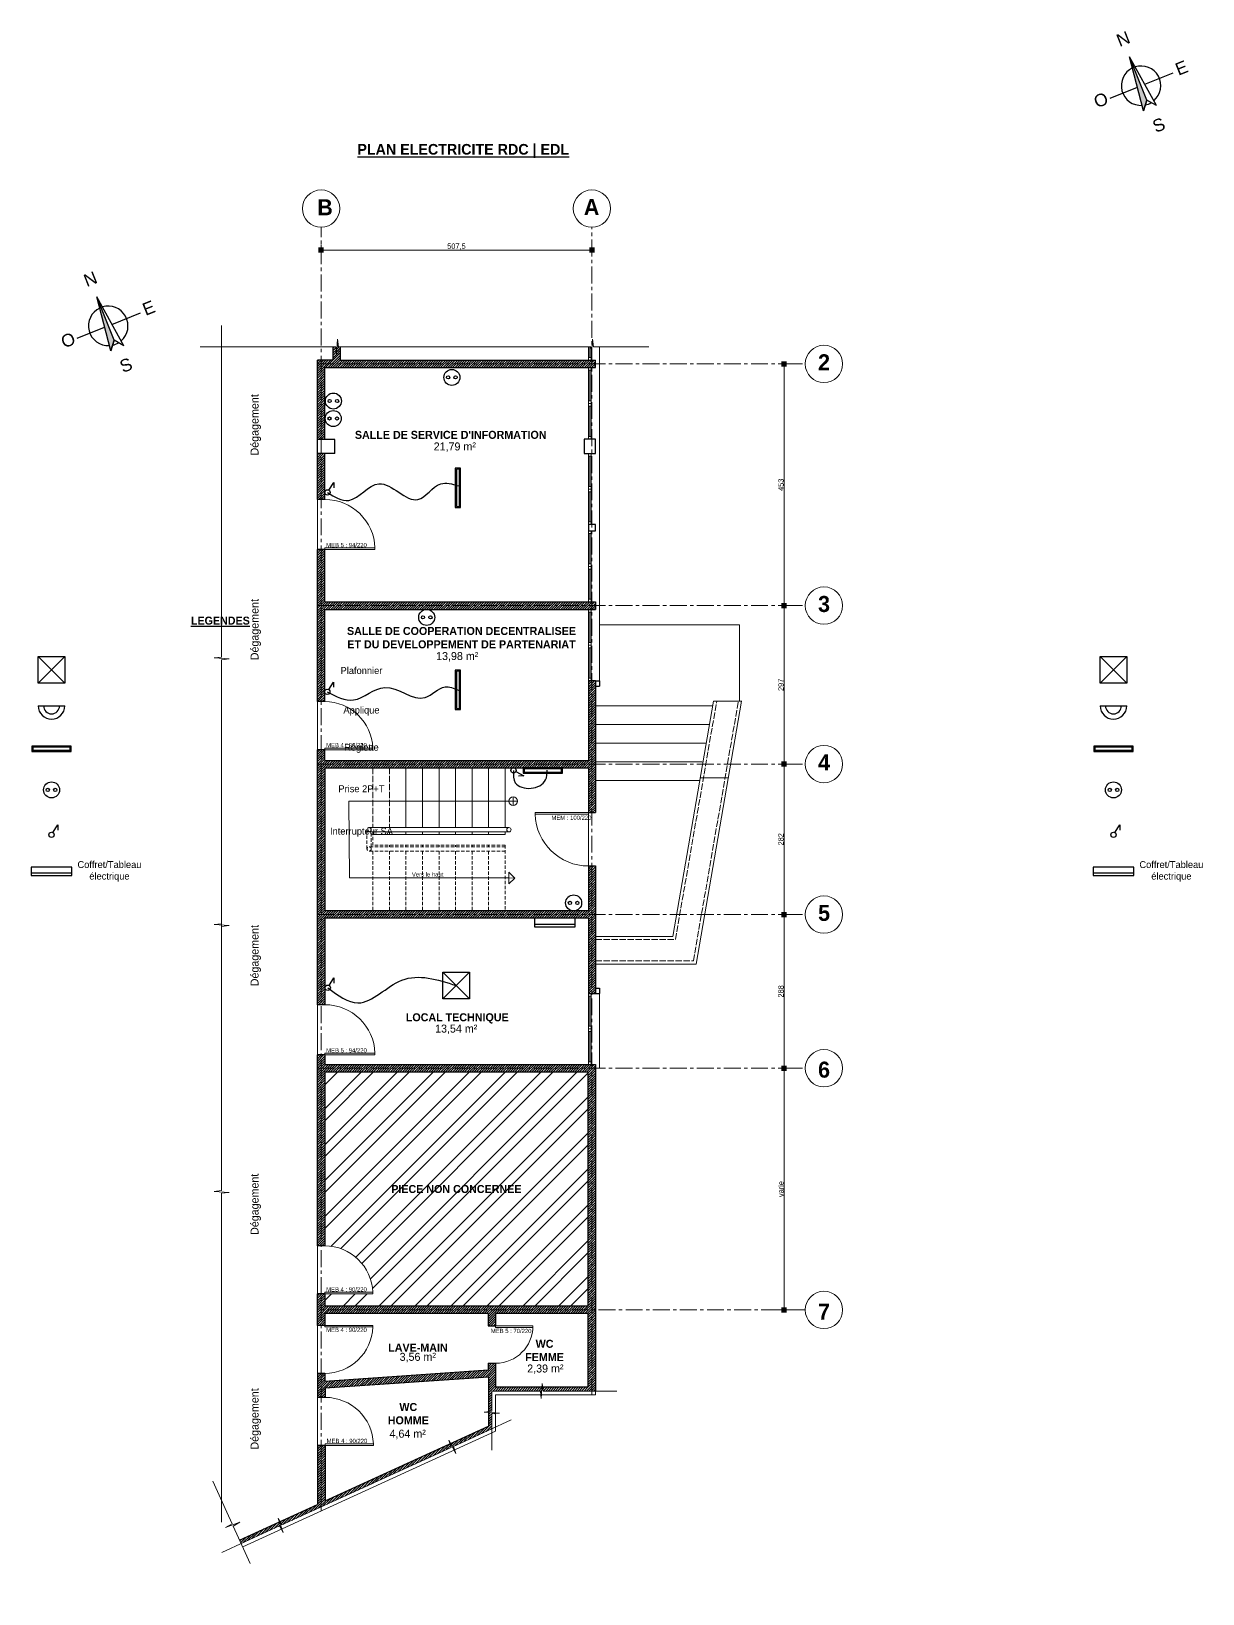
# Model space of a CAD drawing. Header units: centimetres. Extents: x -15293 to 11572, y -4790 to 2619.
# Drawn here: x -6464 to -4268, y -1667 to 1261 of the extents above; entities that cross this region are included whole.
import ezdxf

# ---------------------------------------------------------------- set-up
doc = ezdxf.new("R2010")
doc.units = ezdxf.units.CM
for name, pattern in [('ACAD_ISO02W100', [15, 12, -3]), ('Axe', [1093.611073, 529.166651, -211.666656, 141.111112, -211.666656]), ('CENTER', [50.8, 31.75, -6.35, 6.35, -6.35]), ('DASHED2', [9.525, 6.35, -3.175])]:
    doc.linetypes.add(name, pattern=pattern)
doc.layers.get('0').update_dxf_attribs({"lineweight": 0})
for name, color, linetype in [('Garde corps métallique', 20, 'Continuous'), ('Hachure mur', 7, 'Continuous'), ('Ligne de foulée', 7, 'Continuous'), ('Orientation', 7, 'Continuous'), ('TSJ_LEGENDE', 6, 'Continuous'), ('TSJ_TEXTE', 6, 'Continuous')]:
    doc.layers.add(name, color=color, linetype=linetype)
for name, color, linetype, lineweight in [('Partie coupée', 7, 'Continuous', 30), ('Poteaux', 7, 'Continuous', 30), ('Symbole de rupture', 6, 'Continuous', 0), ('TSJ_ELECTRICITE', 17, 'Continuous', 30), ('TSJ_MENUISERIE', 150, 'Continuous', 15), ('TSJ_MUR', 1, 'Continuous', 30), ('TSJ_VUE', 5, 'Continuous', 13)]:
    doc.layers.add(name, color=color, linetype=linetype, lineweight=lineweight)
for name, color, linetype, lineweight, true_color in [('Partie Non étudiée', 7, 'Continuous', 0, 0xa8a8a8), ('TSJ_AXE', 7, 'CENTER', 0, 0xb80000), ('TSJ_HACHURE', 7, 'Axe', 0, 0x969696)]:
    doc.layers.add(name, color=color, linetype=linetype, lineweight=lineweight, true_color=true_color)
doc.styles.add('Arial', font='arial.ttf')
doc.styles.get("Standard").update_dxf_attribs({"font": 'GOTHIC.TTF'})
doc.dimstyles.new('Axe cotation', dxfattribs={"dimtxt": 10, "dimasz": 10, "dimexe": 10.625, "dimexo": 5, "dimtad": 1, "dimtxsty": 'Standard', "dimblk": 'BOXFILLED', "dimcen": 8, "dimadec": 0, "dimazin": 0, "dimtfac": 1, "dimtmove": 0, "dimatfit": 3, "dimldrblk": 'BOXFILLED', "dimfxl": 1, "dimlwd": 9, "dimlwe": 9, "dimarcsym": 0})

# ---------------------------------------------------------------- blocks, each defined once
blk = doc.blocks.new('Marque de rupture')
at = {"layer": 'Symbole de rupture', "lineweight": 20}
for p, q in [((0, -3.6), (0, 20.4)), ((0, -3.6), (-14.1, -5.1)), ((14.1, -7.1), (-14.1, -5.1)), ((0, -8.6), (14.1, -7.1)), ((0, -8.6), (0, -32.6))]:
    blk.add_line(p, q, dxfattribs=at)
blk = doc.blocks.new('_BoxFilled')
at = {"color": 0, "linetype": 'ByBlock', "lineweight": -2}
blk.add_line((-0.5, 0), (-1, 0), dxfattribs=at)
at = {"color": 0, "linetype": 'ByBlock'}
blk.add_solid([(-0.5, 0.5), (0.5, 0.5), (-0.5, -0.5), (0.5, -0.5)], dxfattribs=at)
blk = doc.blocks.new('*D409')
at = {"layer": 'Defpoints', "color": 0, "linetype": 'ByBlock', "transparency": 16777216}
for p in [(-5920.3, 851.4), (-5412.8, 851.4), (-5412.8, 851.4)]:
    blk.add_point(p, dxfattribs=at)
at = {"layer": 'TSJ_AXE', "color": 0, "linetype": 'ByBlock', "lineweight": 9, "transparency": 16777216}
for p, q in [((-5920.3, 856.4), (-5920.3, 862)), ((-5910.3, 851.4), (-5422.8, 851.4)), ((-5412.8, 846.4), (-5412.8, 840.8))]:
    blk.add_line(p, q, dxfattribs=at)
at = {"layer": 'TSJ_AXE', "color": 0, "linetype": 'ByBlock', "lineweight": 9, "transparency": 16777216, "xscale": 10, "yscale": 10, "zscale": 10, "rotation": 180}
blk.add_blockref('_BoxFilled', (-5920.3, 851.4), dxfattribs=at)
at = {"layer": 'TSJ_AXE', "color": 0, "linetype": 'ByBlock', "lineweight": 9, "transparency": 16777216, "xscale": 10, "yscale": 10, "zscale": 10}
blk.add_blockref('_BoxFilled', (-5412.8, 851.4), dxfattribs=at)
at = {"layer": 'TSJ_AXE', "color": 0, "linetype": 'ByBlock', "transparency": 16777216, "insert": (-5666.6, 857.8), "char_height": 10, "attachment_point": 5}
blk.add_mtext('507,5', dxfattribs=at)
blk = doc.blocks.new('*D410')
at = {"layer": 'Defpoints', "color": 0, "linetype": 'ByBlock', "transparency": 16777216}
for p in [(-5012.9, 638), (-5052.7, 185), (-5012.9, 185)]:
    blk.add_point(p, dxfattribs=at)
at = {"layer": 'TSJ_AXE', "color": 0, "linetype": 'ByBlock', "lineweight": 9, "transparency": 16777216}
for p, q in [((-5017.9, 638), (-5063.3, 638)), ((-5052.7, 628), (-5052.7, 195)), ((-5017.9, 185), (-5063.3, 185))]:
    blk.add_line(p, q, dxfattribs=at)
at = {"layer": 'TSJ_AXE', "color": 0, "linetype": 'ByBlock', "lineweight": 9, "transparency": 16777216, "xscale": 10, "yscale": 10, "zscale": 10}
for p, rotation in [((-5052.7, 638), 90), ((-5052.7, 185), 270)]:
    blk.add_blockref('_BoxFilled', p, dxfattribs=dict(at, rotation=rotation))
at = {"layer": 'TSJ_AXE', "color": 0, "linetype": 'ByBlock', "transparency": 16777216, "insert": (-5058.5, 411.5), "char_height": 10, "attachment_point": 5, "rotation": 90}
blk.add_mtext('453', dxfattribs=at)
blk = doc.blocks.new('*D411')
at = {"layer": 'Defpoints', "color": 0, "linetype": 'ByBlock', "transparency": 16777216}
for p in [(-5012.9, 185), (-5052.7, -112), (-5012.9, -112)]:
    blk.add_point(p, dxfattribs=at)
at = {"layer": 'TSJ_AXE', "color": 0, "linetype": 'ByBlock', "lineweight": 9, "transparency": 16777216}
for p, q in [((-5017.9, 185), (-5063.3, 185)), ((-5052.7, 175), (-5052.7, -102)), ((-5017.9, -112), (-5063.3, -112))]:
    blk.add_line(p, q, dxfattribs=at)
at = {"layer": 'TSJ_AXE', "color": 0, "linetype": 'ByBlock', "lineweight": 9, "transparency": 16777216, "xscale": 10, "yscale": 10, "zscale": 10}
for p, rotation in [((-5052.7, 185), 90), ((-5052.7, -112), 270)]:
    blk.add_blockref('_BoxFilled', p, dxfattribs=dict(at, rotation=rotation))
at = {"layer": 'TSJ_AXE', "color": 0, "linetype": 'ByBlock', "transparency": 16777216, "insert": (-5058.5, 36.5), "char_height": 10, "attachment_point": 5, "rotation": 90}
blk.add_mtext('297', dxfattribs=at)
blk = doc.blocks.new('*D412')
at = {"layer": 'Defpoints', "color": 0, "linetype": 'ByBlock', "transparency": 16777216}
for p in [(-5012.9, -112), (-5052.7, -394), (-5012.9, -394)]:
    blk.add_point(p, dxfattribs=at)
at = {"layer": 'TSJ_AXE', "color": 0, "linetype": 'ByBlock', "lineweight": 9, "transparency": 16777216}
for p, q in [((-5017.9, -112), (-5063.3, -112)), ((-5052.7, -122), (-5052.7, -384)), ((-5017.9, -394), (-5063.3, -394))]:
    blk.add_line(p, q, dxfattribs=at)
at = {"layer": 'TSJ_AXE', "color": 0, "linetype": 'ByBlock', "lineweight": 9, "transparency": 16777216, "xscale": 10, "yscale": 10, "zscale": 10}
for p, rotation in [((-5052.7, -112), 90), ((-5052.7, -394), 270)]:
    blk.add_blockref('_BoxFilled', p, dxfattribs=dict(at, rotation=rotation))
at = {"layer": 'TSJ_AXE', "color": 0, "linetype": 'ByBlock', "transparency": 16777216, "insert": (-5058.5, -253), "char_height": 10, "attachment_point": 5, "rotation": 90}
blk.add_mtext('282', dxfattribs=at)
blk = doc.blocks.new('*D419')
at = {"layer": 'Defpoints', "color": 0, "linetype": 'ByBlock', "transparency": 16777216}
for p in [(-5012.9, -394), (-5052.7, -682), (-5012.9, -682)]:
    blk.add_point(p, dxfattribs=at)
at = {"layer": 'TSJ_AXE', "color": 0, "linetype": 'ByBlock', "lineweight": 9, "transparency": 16777216}
for p, q in [((-5017.9, -394), (-5063.3, -394)), ((-5052.7, -404), (-5052.7, -672)), ((-5017.9, -682), (-5063.3, -682))]:
    blk.add_line(p, q, dxfattribs=at)
at = {"layer": 'TSJ_AXE', "color": 0, "linetype": 'ByBlock', "lineweight": 9, "transparency": 16777216, "xscale": 10, "yscale": 10, "zscale": 10}
for p, rotation in [((-5052.7, -394), 90), ((-5052.7, -682), 270)]:
    blk.add_blockref('_BoxFilled', p, dxfattribs=dict(at, rotation=rotation))
at = {"layer": 'TSJ_AXE', "color": 0, "linetype": 'ByBlock', "transparency": 16777216, "insert": (-5058.5, -538), "char_height": 10, "attachment_point": 5, "rotation": 90}
blk.add_mtext('288', dxfattribs=at)
blk = doc.blocks.new('*D420')
at = {"layer": 'Defpoints', "color": 0, "linetype": 'ByBlock', "transparency": 16777216}
for p in [(-5012.9, -682), (-5052.7, -1135), (-5012.9, -1135)]:
    blk.add_point(p, dxfattribs=at)
at = {"layer": 'TSJ_AXE', "color": 0, "linetype": 'ByBlock', "lineweight": 9, "transparency": 16777216}
for p, q in [((-5017.9, -682), (-5063.3, -682)), ((-5052.7, -692), (-5052.7, -1125)), ((-5017.9, -1135), (-5063.3, -1135))]:
    blk.add_line(p, q, dxfattribs=at)
at = {"layer": 'TSJ_AXE', "color": 0, "linetype": 'ByBlock', "lineweight": 9, "transparency": 16777216, "xscale": 10, "yscale": 10, "zscale": 10}
for p, rotation in [((-5052.7, -682), 90), ((-5052.7, -1135), 270)]:
    blk.add_blockref('_BoxFilled', p, dxfattribs=dict(at, rotation=rotation))
at = {"layer": 'TSJ_AXE', "color": 0, "linetype": 'ByBlock', "transparency": 16777216, "insert": (-5058.6, -908.5), "char_height": 10, "attachment_point": 5, "rotation": 90}
blk.add_mtext('varie', dxfattribs=at)

msp = doc.modelspace()

# ---------------------------------------------------------------- hatches: boundary and pattern name
at = {"true_color": 0xc7c8ca}
h = msp.add_hatch(color=9, dxfattribs=at)
h.dxf.hatch_style = 1
h.paths.add_polyline_path([(-4375.497, 1123.292, -0.04028833), (-4381.391, 1122.473), (-4378.775, 1112.388)])
h.paths.add_polyline_path([(-4372.722, 1132.521), (-4383.447, 1159.426), (-4390.27, 1156.706), (-4381.391, 1122.473, 0.04028833), (-4375.497, 1123.292)])
h.paths.add_polyline_path([(-4397.143, 1193.783, 0.01818794), (-4399.606, 1192.701), (-4390.27, 1156.706), (-4383.447, 1159.426)])
h.paths.add_polyline_path([(-4404.996, 1213.482), (-4399.606, 1192.701, -0.01818794), (-4397.143, 1193.783)])
h = msp.add_hatch(color=9, dxfattribs=at)
h.dxf.hatch_style = 1
h.paths.add_polyline_path([(-6311.211, 673.292, -0.04028833), (-6317.105, 672.473), (-6314.489, 662.388)])
h.paths.add_polyline_path([(-6308.436, 682.521), (-6319.161, 709.426), (-6325.984, 706.706), (-6317.105, 672.473, 0.04028833), (-6311.211, 673.292)])
h.paths.add_polyline_path([(-6332.857, 743.783, 0.01818794), (-6335.32, 742.701), (-6325.984, 706.706), (-6319.161, 709.426)])
h.paths.add_polyline_path([(-6340.71, 763.482), (-6335.32, 742.701, -0.01818794), (-6332.857, 743.783)])
at = {"layer": 'Hachure mur', "lineweight": 0, "true_color": 0xc7c8ca}
h = msp.add_hatch(dxfattribs=at)
h.set_pattern_fill('ANSI31', color=9)
h.set_pattern_definition([(45, (-4414.4635, 0), (-2.245064, 2.245064), [])])
h.paths.add_polyline_path([(-5927.301, 644.989), (-5927.301, 496.489), (-5913.301, 496.489), (-5913.301, 630.989), (-5406.301, 630.989), (-5406.301, 644.989), (-5884.301, 644.989), (-5884.301, 669.989), (-5887.869, 669.989), (-5889.369, 684.131), (-5891.369, 655.847), (-5892.869, 669.989), (-5898.301, 669.989), (-5898.301, 644.989)])
h.paths.add_polyline_path([(-5927.301, 469.989), (-5927.301, 383.989), (-5913.301, 383.989), (-5913.301, 469.989)])
h.paths.add_polyline_path([(-5913.301, 289.989), (-5927.301, 289.989), (-5927.301, 4.989), (-5913.301, 4.989), (-5913.301, 177.989), (-5406.301, 177.989), (-5406.301, 191.989), (-5913.301, 191.989)])
h.paths.add_polyline_path([(-5419.301, 43.989), (-5419.301, -105.011), (-5913.301, -105.011), (-5913.301, -85.011), (-5927.301, -85.011), (-5927.301, -563.011), (-5913.301, -563.011), (-5913.301, -401.011), (-5419.301, -401.011), (-5419.301, -542.011), (-5406.301, -542.011), (-5406.301, -303.011), (-5419.301, -303.011), (-5419.301, -387.011), (-5913.301, -387.011), (-5913.301, -119.011), (-5419.301, -119.011), (-5419.301, -203.011), (-5406.301, -203.011), (-5406.301, 43.989)])
h.paths.add_polyline_path([(-5993.607, -1545.525), (-5998.531, -1532.382), (-6073.091, -1566.495), (-6070.177, -1572.859), (-5998.342, -1539.994), (-5994.755, -1546.05)])
h.paths.add_polyline_path([(-5676.726, -1392.849), (-5678.964, -1386.175), (-5912.411, -1492.981), (-5912.411, -1389.011), (-5927.301, -1389.011), (-5927.301, -1499.793), (-5997.383, -1531.857), (-5993.796, -1537.913)])
h.paths.add_polyline_path([(-5593.301, -1328.007), (-5606.411, -1327.08), (-5606.411, -1352.981), (-5677.816, -1385.65), (-5671.091, -1397.969), (-5669.943, -1397.443), (-5672.18, -1390.769), (-5600.341, -1357.902), (-5600.341, -1330.008), (-5593.301, -1329.262)])
h.paths.add_polyline_path([(-5507.296, -1294.011), (-5506.306, -1280.011), (-5593.301, -1280.011), (-5593.301, -1235.011), (-5607.301, -1235.011), (-5607.301, -1248.011), (-5913.301, -1269.011), (-5913.301, -1254.011), (-5927.301, -1254.011), (-5927.301, -1299.011), (-5912.411, -1299.011), (-5912.411, -1281.981), (-5606.411, -1260.981), (-5606.411, -1325.652), (-5600.345, -1325.009), (-5600.301, -1287.011), (-5509.301, -1287.011), (-5508.558, -1294.011)])
h.paths.add_polyline_path([(-5505.043, -1280.011), (-5504.301, -1287.011), (-5406.301, -1287.011), (-5406.301, -675.011), (-5913.301, -675.011), (-5913.301, -657.011), (-5927.301, -657.011), (-5927.301, -1015.011), (-5913.301, -1015.011), (-5913.301, -689.011), (-5420.301, -689.011), (-5420.301, -1128.011), (-5913.301, -1128.011), (-5913.301, -1105.011), (-5927.301, -1105.011), (-5927.301, -1164.011), (-5913.301, -1164.011), (-5913.301, -1142.011), (-5607.301, -1142.011), (-5607.301, -1165.011), (-5593.301, -1165.011), (-5593.301, -1142.011), (-5420.301, -1142.011), (-5420.301, -1280.011)])
at = {"layer": 'TSJ_HACHURE', "true_color": 0xc7c8ca}
h = msp.add_hatch(dxfattribs=at)
h.set_pattern_fill('ANSI32', color=9, scale=5)
h.set_pattern_definition([(45, (-4414.464, 0), (-33.67596, 33.67596), []), (45, (-4392.013, 0), (-33.67596, 33.67596), [])])
h.paths.add_polyline_path([(-5518.904, -1128.011), (-5420.301, -1128.011), (-5420.301, -689.011), (-5518.904, -689.011)])
h.paths.add_polyline_path([(-5518.904, -689.011), (-5913.301, -689.011), (-5913.301, -1015.011, -0.40407836), (-5823.301, -1102.011), (-5823.301, -1105.011), (-5913.301, -1105.011), (-5913.301, -1128.011), (-5518.904, -1128.011)])
h.paths.add_polyline_path([(-5791.611, -4103.571), (-5542.745, -4103.571), (-5542.745, -4070.751), (-5791.611, -4070.751)], flags=24)
h.paths.add_polyline_path([(-5791.611, -924.36), (-5542.745, -924.36), (-5542.745, -891.541), (-5791.611, -891.541)], flags=24)

# ---------------------------------------------------------------- linework, layer by layer
at = {"layer": 'Garde corps métallique', "lineweight": 9}
for p, q in [((-5568.301, -231.011), (-5830.301, -231.011)), ((-5568.301, -239.011), (-5826.301, -239.011))]:
    msp.add_line(p, q, dxfattribs=at)
at = {"layer": 'Garde corps métallique', "linetype": 'DASHED2', "lineweight": 9}
for p, q in [((-5834.301, -271.011), (-5834.301, -235.011)), ((-5826.301, -267.011), (-5826.301, -239.011)), ((-5575.301, -275.011), (-5830.301, -275.011)), ((-5575.301, -267.011), (-5826.301, -267.011))]:
    msp.add_line(p, q, dxfattribs=at)
at = {"layer": 'Garde corps métallique', "linetype": 'ACAD_ISO02W100', "lineweight": 20}
msp.add_circle((-5830.301, -235.011), 4, dxfattribs=at)
at = {"layer": 'Garde corps métallique', "lineweight": 20}
msp.add_circle((-5568.301, -235.011), 4, dxfattribs=at)
at = {"layer": 'Garde corps métallique', "linetype": 'DASHED2', "lineweight": 20}
msp.add_circle((-5830.301, -271.011), 4, dxfattribs=at)
at = {"layer": 'Ligne de foulée', "lineweight": 20}
for p, q in [((-5560.301, -189.511), (-5560.301, -173.511)), ((-5568.301, -181.511), (-5552.301, -181.511)), ((-5557.417, -325.566), (-5568.301, -325.486))]:
    msp.add_line(p, q, dxfattribs=at)
at = {"layer": 'Ligne de foulée', "lineweight": 0}
for p, q in [((-5568.301, -181.511), (-5868.301, -181.721)), ((-5868.301, -181.721), (-5867.176, -325.511)), ((-5867.176, -325.511), (-5568.301, -325.511))]:
    msp.add_line(p, q, dxfattribs=at)
at = {"layer": 'Ligne de foulée', "lineweight": 20}
msp.add_lwpolyline([(-5568.301, -336.289), (-5568.301, -314.683), (-5557.417, -325.566)], close=True, dxfattribs=at)
msp.add_circle((-5560.301, -181.511), 8, dxfattribs=at)
at = {"layer": 'Orientation', "transparency": 33554687}
for p, q in [((-4378.775, 1112.388), (-4404.996, 1213.482)), ((-4372.722, 1132.521), (-4378.775, 1112.388)), ((-6314.489, 662.388), (-6340.71, 763.482)), ((-6308.436, 682.521), (-6314.489, 662.388))]:
    msp.add_line(p, q, dxfattribs=at)
for points in [[(-4378.775, 1112.388), (-4404.996, 1213.482)], [(-4354.478, 1122.073), (-4404.996, 1213.482)], [(-4372.722, 1132.521), (-4404.996, 1213.482)], [(-4376.625, 1162.146), (-4323.186, 1183.449)], [(-4441.676, 1136.214), (-4390.27, 1156.706)], [(-4378.775, 1112.388), (-4372.722, 1132.521)], [(-4354.478, 1122.073), (-4372.722, 1132.521)], [(-6314.489, 662.388), (-6340.71, 763.482)], [(-6290.192, 672.073), (-6340.71, 763.482)], [(-6308.436, 682.521), (-6340.71, 763.482)], [(-6312.339, 712.146), (-6258.899, 733.449)], [(-6377.39, 686.214), (-6325.984, 706.706)], [(-6314.489, 662.388), (-6308.436, 682.521)], [(-6290.192, 672.073), (-6308.436, 682.521)]]:
    msp.add_lwpolyline(points, dxfattribs=at)
for centre, start, end in [((-4383.519, 1159.398), 115.782861, 273.298388), ((-4383.519, 1159.398), 310.411084, 107.444192), ((-4383.519, 1159.398), 282.526802, 301.155157), ((-6319.233, 709.398), 115.782861, 273.298388), ((-6319.233, 709.398), 310.411084, 107.444192), ((-6319.233, 709.398), 282.526802, 301.155157)]:
    msp.add_arc(centre, 36.986, start, end, dxfattribs=at)
at = {"layer": 'Partie coupée'}
for p, q in [((-5406.301, 43.989), (-5398.301, 43.989)), ((-5406.301, 33.989), (-5398.301, 33.989)), ((-5398.301, 43.989), (-5398.301, 33.989)), ((-5406.301, -532.011), (-5398.301, -532.011)), ((-5406.301, -542.011), (-5398.301, -542.011)), ((-5398.301, -532.011), (-5398.301, -542.011))]:
    msp.add_line(p, q, dxfattribs=at)
at = {"layer": 'Partie Non étudiée'}
for p, q in [((-5406.301, -1287.011), (-5406.301, -1294.011)), ((-5406.301, -1294.011), (-5593.301, -1294.011)), ((-5593.301, -1294.011), (-5593.301, -1362.378)), ((-6067.264, -1579.224), (-5593.301, -1362.378))]:
    msp.add_line(p, q, dxfattribs=at)
at = {"layer": 'Poteaux'}
for p, q in [((-5894.301, 496.489), (-5927.301, 496.489)), ((-5927.301, 469.989), (-5927.301, 496.489)), ((-5894.301, 469.989), (-5927.301, 469.989))]:
    msp.add_line(p, q, dxfattribs=at)
msp.add_lwpolyline([(-5894.301, 469.989), (-5894.301, 496.489)], dxfattribs=at)
for points in [[(-5406.301, 496.989), (-5427.301, 496.989), (-5427.301, 469.989), (-5406.301, 469.989)], [(-5406.301, 336.989), (-5419.301, 336.989), (-5419.301, 324.989), (-5406.301, 324.989)]]:
    msp.add_lwpolyline(points, close=True, dxfattribs=at)
at = {"layer": 'Symbole de rupture', "lineweight": 0}
for p, q in [((-6106.869, 709.989), (-6106.869, 112.692)), ((-5916.869, 669.989), (-6146.869, 669.989)), ((-5863.869, 669.989), (-5438.869, 669.989)), ((-5385.869, 669.989), (-5305.869, 669.989)), ((-6106.869, 59.692), (-6106.869, -387.308)), ((-6106.869, -411.308), (-6106.869, -416.308)), ((-6106.869, -887.308), (-6106.869, -440.308)), ((-6106.869, -940.308), (-6106.869, -1532.605)), ((-5600.345, -1301.009), (-5600.345, -1287.011)), ((-5533.301, -1287.011), (-5600.301, -1287.011)), ((-5366.301, -1287.011), (-5480.301, -1287.011)), ((-5650.355, -1380.784), (-5563.927, -1341.241)), ((-5600.345, -1354.009), (-5600.301, -1397.883)), ((-5971.971, -1527.928), (-5698.551, -1402.834)), ((-6097.175, -1513.811), (-6123.499, -1456.226)), ((-6020.167, -1549.979), (-6106.539, -1589.495)), ((-6075.14, -1562.013), (-6052.957, -1610.538))]:
    msp.add_line(p, q, dxfattribs=at)
at = {"layer": 'TSJ_AXE'}
for p, q in [((-5920.301, -1511.986), (-5920.301, 894.208)), ((-5412.801, -1294.011), (-5412.801, 894.208)), ((-5927.301, 637.989), (-5012.907, 637.989)), ((-5927.301, 184.989), (-5012.907, 184.989)), ((-5927.301, -112.011), (-5012.907, -112.011)), ((-5927.301, -394.011), (-5012.907, -394.011)), ((-5927.301, -682.011), (-5012.907, -682.011)), ((-5012.907, -1135.011), (-5927.301, -1135.011))]:
    msp.add_line(p, q, dxfattribs=at)
at = {"layer": 'TSJ_AXE', "linetype": 'ByBlock'}
for centre in [(-5920.301, 929.208), (-5412.801, 929.208), (-4977.907, 637.989), (-4977.907, 184.989), (-4977.907, -112.011), (-4977.907, -394.011), (-4977.907, -682.011), (-4977.907, -1135.011)]:
    msp.add_circle(centre, 35, dxfattribs=at)
at = {"layer": 'TSJ_ELECTRICITE'}
for p, q in [((-5658.847, 442.668), (-5668.847, 442.668)), ((-5668.847, 442.668), (-5668.847, 368.668)), ((-5660.847, 440.668), (-5666.847, 440.668)), ((-5666.847, 440.668), (-5666.847, 370.668)), ((-5660.847, 370.668), (-5660.847, 440.668)), ((-5658.847, 368.668), (-5658.847, 442.668)), ((-5905.671, 401.311), (-5896.727, 415.456)), ((-5896.727, 415.456), (-5896.727, 405.871)), ((-5668.847, 368.668), (-5658.847, 368.668)), ((-5666.847, 370.668), (-5660.847, 370.668)), ((-6450.552, 39.556), (-6450.552, 89.556)), ((-6450.552, 89.556), (-6400.552, 89.556)), ((-6450.552, 39.556), (-6400.552, 89.556)), ((-6450.552, 89.556), (-6400.552, 39.556)), ((-6400.552, 89.556), (-6400.552, 39.556)), ((-4460.25, 39.556), (-4460.25, 89.556)), ((-4460.25, 89.556), (-4410.25, 89.556)), ((-4460.25, 39.556), (-4410.25, 89.556)), ((-4460.25, 89.556), (-4410.25, 39.556)), ((-4410.25, 89.556), (-4410.25, 39.556)), ((-5658.847, 64.081), (-5668.847, 64.081)), ((-5668.847, 64.081), (-5668.847, -9.919)), ((-5660.847, 62.081), (-5666.847, 62.081)), ((-5666.847, 62.081), (-5666.847, -7.919)), ((-5660.847, -7.919), (-5660.847, 62.081)), ((-5658.847, -9.919), (-5658.847, 64.081)), ((-6400.552, 39.556), (-6450.552, 39.556)), ((-5906.028, 27.565), (-5897.084, 41.711)), ((-5897.084, 41.711), (-5897.084, 32.126)), ((-4410.25, 39.556), (-4460.25, 39.556)), ((-6450.552, -2.876), (-6400.552, -2.876)), ((-5668.847, -9.919), (-5658.847, -9.919)), ((-5666.847, -7.919), (-5660.847, -7.919)), ((-4460.25, -2.876), (-4410.25, -2.876)), ((-6462.552, -78.223), (-6462.552, -88.223)), ((-6388.552, -78.223), (-6462.552, -78.223)), ((-6460.552, -80.223), (-6460.552, -86.223)), ((-6390.552, -80.223), (-6460.552, -80.223)), ((-6460.552, -86.223), (-6390.552, -86.223)), ((-6390.552, -86.223), (-6390.552, -80.223)), ((-6388.552, -88.223), (-6388.552, -78.223)), ((-4398.25, -78.223), (-4472.25, -78.223)), ((-4472.25, -78.223), (-4472.25, -88.223)), ((-4470.25, -80.223), (-4470.25, -86.223)), ((-4400.25, -80.223), (-4470.25, -80.223)), ((-4470.25, -86.223), (-4400.25, -86.223)), ((-4400.25, -86.223), (-4400.25, -80.223)), ((-4398.25, -88.223), (-4398.25, -78.223)), ((-6462.552, -88.223), (-6388.552, -88.223)), ((-4472.25, -88.223), (-4398.25, -88.223)), ((-5555.374, -126.177), (-5540.631, -134.098)), ((-5540.631, -134.098), (-5550.192, -134.776)), ((-5541.636, -119.011), (-5541.636, -129.011)), ((-5467.636, -119.011), (-5541.636, -119.011)), ((-5541.636, -129.011), (-5467.636, -129.011)), ((-5539.636, -121.011), (-5539.636, -127.011)), ((-5469.636, -121.011), (-5539.636, -121.011)), ((-5539.636, -127.011), (-5469.636, -127.011)), ((-5469.636, -127.011), (-5469.636, -121.011)), ((-5467.636, -129.011), (-5467.636, -119.011)), ((-6422.88, -240.311), (-6413.936, -226.166)), ((-6413.936, -226.166), (-6413.936, -235.751)), ((-4432.578, -240.311), (-4423.634, -226.166)), ((-4423.634, -226.166), (-4423.634, -235.751)), ((-6463.552, -304.903), (-6463.552, -320.903)), ((-6387.552, -304.903), (-6463.552, -304.903)), ((-6463.552, -315.903), (-6387.552, -315.903)), ((-6463.552, -320.903), (-6387.552, -320.903)), ((-6387.552, -320.903), (-6387.552, -304.903)), ((-4473.25, -304.903), (-4473.25, -320.903)), ((-4397.25, -304.903), (-4473.25, -304.903)), ((-4473.25, -315.903), (-4397.25, -315.903)), ((-4473.25, -320.903), (-4397.25, -320.903)), ((-4397.25, -320.903), (-4397.25, -304.903)), ((-5520.455, -401.011), (-5520.455, -417.011)), ((-5444.455, -401.011), (-5520.455, -401.011)), ((-5444.455, -417.011), (-5444.455, -401.011)), ((-5520.455, -412.011), (-5444.455, -412.011)), ((-5520.455, -417.011), (-5444.455, -417.011)), ((-5905.232, -527.043), (-5896.288, -512.898)), ((-5896.288, -512.898), (-5896.288, -522.483)), ((-5692.332, -552.12), (-5692.332, -502.12)), ((-5692.332, -502.12), (-5642.332, -502.12)), ((-5692.332, -552.12), (-5642.332, -502.12)), ((-5692.332, -502.12), (-5642.332, -552.12)), ((-5642.332, -502.12), (-5642.332, -552.12)), ((-5642.332, -552.12), (-5692.332, -552.12))]:
    msp.add_line(p, q, dxfattribs=at)
for centre, radius in [((-5675.25, 612.771), 15), ((-5682.25, 612.771), 3), ((-5668.25, 612.771), 3), ((-5897.349, 568.485), 15), ((-5904.349, 568.485), 3), ((-5890.349, 568.485), 3), ((-5897.553, 535.648), 15), ((-5904.553, 535.648), 3), ((-5890.553, 535.648), 3), ((-5908.343, 397.085), 5), ((-5722.449, 162.974), 15), ((-5729.449, 162.974), 3), ((-5715.449, 162.974), 3), ((-5908.7, 23.339), 5), ((-6425.552, -160.415), 15), ((-5559.778, -123.811), 5), ((-4435.25, -160.415), 15), ((-6432.552, -160.415), 3), ((-6418.552, -160.415), 3), ((-4442.25, -160.415), 3), ((-4428.25, -160.415), 3), ((-6425.552, -244.537), 5), ((-4435.25, -244.537), 5), ((-5447.003, -372.185), 15), ((-5454.003, -372.185), 3), ((-5440.003, -372.185), 3), ((-5907.904, -531.27), 5)]:
    msp.add_circle(centre, radius, dxfattribs=at)
for centre, radius in [((-6425.552, -2.876), 25), ((-6425.552, -2.876), 15), ((-4435.25, -2.876), 25), ((-4435.25, -2.876), 15)]:
    msp.add_arc(centre, radius, 180, 0, dxfattribs=at)
for points in [[(-5908.343, 397.085), (-5868.427, 382.161), (-5811.849, 413.556), (-5738.927, 383.73), (-5696.179, 413.242), (-5663.526, 409.467)], [(-5908.7, 23.339), (-5859.523, 8.121), (-5801.024, 31.667), (-5725.499, 12.917), (-5687.955, 32.54), (-5663.019, 26.62)], [(-5559.778, -123.811), (-5556.348, -146.9), (-5526.843, -157.301), (-5499.594, -141.699), (-5496.643, -123.323)], [(-5907.904, -531.27), (-5851.222, -559.603), (-5769.033, -517.08), (-5667.332, -527.12)]]:
    msp.add_spline(points, degree=3, dxfattribs=at)
at = {"layer": 'TSJ_MENUISERIE', "lineweight": 20}
for p, q in [((-5419.301, 669.989), (-5419.301, 644.989)), ((-5416.801, 649.989), (-5416.801, 669.989)), ((-5414.301, 664.634), (-5414.301, 649.989)), ((-5419.301, 630.989), (-5419.301, 496.989)), ((-5416.801, 625.989), (-5416.801, 568.989)), ((-5414.301, 568.989), (-5414.301, 625.989)), ((-5416.801, 501.989), (-5416.801, 558.989)), ((-5414.301, 558.989), (-5414.301, 501.989)), ((-5419.301, 469.989), (-5419.301, 336.989)), ((-5416.801, 464.989), (-5416.801, 408.489)), ((-5414.301, 408.489), (-5414.301, 464.989)), ((-5416.801, 341.989), (-5416.801, 398.489)), ((-5414.301, 398.489), (-5414.301, 341.989)), ((-5419.301, 324.989), (-5419.301, 191.989)), ((-5416.801, 319.989), (-5416.801, 263.489)), ((-5414.301, 263.489), (-5414.301, 319.989)), ((-5416.801, 196.989), (-5416.801, 253.489)), ((-5414.301, 253.489), (-5414.301, 196.989)), ((-5419.301, 177.989), (-5419.301, 43.989)), ((-5416.801, 172.989), (-5416.801, 115.989)), ((-5414.301, 115.989), (-5414.301, 172.989)), ((-5416.801, 48.989), (-5416.801, 105.989)), ((-5414.301, 105.989), (-5414.301, 48.989)), ((-5419.301, -542.011), (-5419.301, -670.011)), ((-5416.801, -547.011), (-5416.801, -603.011)), ((-5414.301, -603.011), (-5414.301, -547.011)), ((-5416.801, -670.011), (-5416.801, -613.011)), ((-5414.301, -613.011), (-5414.301, -670.011))]:
    msp.add_line(p, q, dxfattribs=at)
for points in [[(-5414.301, 644.989), (-5414.301, 649.989), (-5419.301, 649.989), (-5419.301, 644.989)], [(-5419.301, 630.989), (-5419.301, 625.989), (-5414.301, 625.989), (-5414.301, 630.989)], [(-5414.301, 496.989), (-5414.301, 501.989), (-5419.301, 501.989), (-5419.301, 496.989)], [(-5419.301, 469.989), (-5419.301, 469.989), (-5419.301, 464.989), (-5414.301, 464.989), (-5414.301, 469.989)], [(-5414.301, 336.989), (-5414.301, 341.989), (-5419.301, 341.989), (-5419.301, 336.989)], [(-5419.301, 324.989), (-5419.301, 324.989), (-5419.301, 319.989), (-5414.301, 319.989), (-5414.301, 324.989)], [(-5414.301, 191.989), (-5414.301, 196.989), (-5419.301, 196.989), (-5419.301, 191.989)], [(-5419.301, 177.989), (-5419.301, 172.989), (-5414.301, 172.989), (-5414.301, 177.989)], [(-5419.301, -542.011), (-5419.301, -547.011), (-5414.301, -547.011), (-5414.301, -542.011)], [(-5414.301, -675.011), (-5414.301, -670.011), (-5419.301, -670.011), (-5419.301, -675.011)]]:
    msp.add_lwpolyline(points, dxfattribs=at)
for points in [[(-5419.301, 563.989), (-5414.301, 563.989), (-5414.301, 568.989), (-5419.301, 568.989)], [(-5419.301, 563.989), (-5414.301, 563.989), (-5414.301, 558.989), (-5419.301, 558.989)], [(-5419.301, 403.489), (-5414.301, 403.489), (-5414.301, 408.489), (-5419.301, 408.489)], [(-5419.301, 403.489), (-5414.301, 403.489), (-5414.301, 398.489), (-5419.301, 398.489)], [(-5913.301, 289.989), (-5819.301, 289.989), (-5819.301, 292.989), (-5913.301, 292.989)], [(-5419.301, 258.489), (-5414.301, 258.489), (-5414.301, 263.489), (-5419.301, 263.489)], [(-5419.301, 258.489), (-5414.301, 258.489), (-5414.301, 253.489), (-5419.301, 253.489)], [(-5419.301, 115.989), (-5414.301, 115.989), (-5414.301, 110.989), (-5419.301, 110.989)], [(-5419.301, 110.989), (-5414.301, 110.989), (-5414.301, 105.989), (-5419.301, 105.989)], [(-5419.301, 43.989), (-5414.301, 43.989), (-5414.301, 48.989), (-5419.301, 48.989)], [(-5913.301, -85.011), (-5823.301, -85.011), (-5823.301, -82.011), (-5913.301, -82.011)], [(-5419.301, -203.011), (-5519.301, -203.011), (-5519.301, -206.011), (-5419.301, -206.011)], [(-5419.301, -608.011), (-5414.301, -608.011), (-5414.301, -603.011), (-5419.301, -603.011)], [(-5419.301, -608.011), (-5414.301, -608.011), (-5414.301, -613.011), (-5419.301, -613.011)], [(-5913.301, -657.011), (-5819.301, -657.011), (-5819.301, -654.011), (-5913.301, -654.011)], [(-5913.301, -1105.011), (-5823.301, -1105.011), (-5823.301, -1102.011), (-5913.301, -1102.011)], [(-5913.301, -1164.011), (-5823.301, -1164.011), (-5823.301, -1167.011), (-5913.301, -1167.011)], [(-5912.411, -1389.011), (-5822.411, -1389.011), (-5822.411, -1386.011), (-5912.411, -1386.011)]]:
    msp.add_lwpolyline(points, close=True, dxfattribs=at)
at = {"layer": 'TSJ_MENUISERIE'}
msp.add_lwpolyline([(-5593.301, -1165.011), (-5523.301, -1165.011), (-5523.301, -1168.011), (-5593.301, -1168.011)], close=True, dxfattribs=at)
at = {"layer": 'TSJ_MENUISERIE', "lineweight": 5}
for centre, radius, start, end in [((-5913.337, 289.902), 94.086, 1.879881, 89.978198), ((-5913.338, -85.102), 90.091, 1.965886, 89.976158), ((-5419.267, -202.93), 100.081, 181.764114, 269.9808), ((-5913.337, -657.098), 94.086, 1.879881, 89.978198), ((-5913.338, -1105.102), 90.091, 1.965886, 89.976158), ((-5913.338, -1163.921), 90.091, 270.023842, 358.034114), ((-5912.448, -1389.102), 90.091, 1.965886, 89.976158)]:
    msp.add_arc(centre, radius, start, end, dxfattribs=at)
at = {"layer": 'TSJ_MENUISERIE'}
msp.add_arc((-5593.301, -1165.011), 70, 270, 0, dxfattribs=at)
at = {"layer": 'TSJ_MUR'}
for p, q in [((-5898.301, 644.989), (-5927.301, 644.989)), ((-5913.301, 383.989), (-5927.301, 383.989)), ((-5913.301, 289.989), (-5927.301, 289.989)), ((-5913.301, 191.989), (-5406.301, 191.989)), ((-5913.301, 177.989), (-5406.301, 177.989)), ((-5406.301, 191.989), (-5406.301, 177.989)), ((-5406.301, 43.989), (-5419.301, 43.989)), ((-5419.301, 43.989), (-5419.301, -105.011)), ((-5406.301, 43.989), (-5406.301, -203.011)), ((-5913.301, 4.989), (-5927.301, 4.989)), ((-5913.301, -85.011), (-5927.301, -85.011)), ((-5913.301, -105.011), (-5419.301, -105.011)), ((-5913.301, -119.011), (-5419.301, -119.011)), ((-5913.301, -119.011), (-5913.301, -387.011)), ((-5419.301, -119.011), (-5419.301, -203.011)), ((-5419.301, -203.011), (-5406.301, -203.011)), ((-5419.301, -303.011), (-5419.301, -387.011)), ((-5419.301, -303.011), (-5406.301, -303.011)), ((-5406.301, -303.011), (-5406.301, -542.011)), ((-5419.301, -387.011), (-5913.301, -387.011)), ((-5419.301, -401.011), (-5913.301, -401.011)), ((-5913.301, -401.011), (-5913.301, -563.011)), ((-5419.301, -401.011), (-5419.301, -542.011)), ((-5419.301, -542.011), (-5406.301, -542.011)), ((-5913.301, -563.011), (-5927.301, -563.011)), ((-5913.301, -657.011), (-5927.301, -657.011)), ((-5913.301, -657.011), (-5913.301, -675.011)), ((-5913.301, -675.011), (-5406.301, -675.011)), ((-5913.301, -689.011), (-5420.301, -689.011)), ((-5913.301, -689.011), (-5913.301, -1015.011)), ((-5420.301, -689.011), (-5420.301, -1128.011)), ((-5406.301, -675.011), (-5406.301, -1287.011)), ((-5913.301, -1015.011), (-5927.301, -1015.011)), ((-5913.301, -1105.011), (-5927.301, -1105.011)), ((-5913.301, -1105.011), (-5913.301, -1128.011)), ((-5420.301, -1128.011), (-5913.301, -1128.011)), ((-5607.301, -1142.011), (-5913.301, -1142.011)), ((-5913.301, -1142.011), (-5913.301, -1164.011)), ((-5607.301, -1142.011), (-5607.301, -1165.011)), ((-5593.301, -1142.011), (-5593.301, -1165.011)), ((-5420.301, -1142.011), (-5593.301, -1142.011)), ((-5420.301, -1142.011), (-5420.301, -1280.011)), ((-5913.301, -1164.011), (-5927.301, -1164.011)), ((-5607.301, -1165.011), (-5593.301, -1165.011)), ((-5913.301, -1254.011), (-5927.301, -1254.011)), ((-5927.301, -1254.011), (-5927.301, -1299.011)), ((-5607.301, -1248.011), (-5913.301, -1269.011)), ((-5913.301, -1254.011), (-5913.301, -1269.011)), ((-5607.301, -1235.011), (-5607.301, -1248.011)), ((-5607.301, -1235.011), (-5593.301, -1235.011)), ((-5593.301, -1235.011), (-5593.301, -1280.011)), ((-5606.411, -1260.981), (-5912.411, -1281.981)), ((-5912.411, -1281.981), (-5912.411, -1299.011)), ((-5606.411, -1260.981), (-5606.411, -1352.981)), ((-5420.301, -1280.011), (-5593.301, -1280.011)), ((-5912.411, -1299.011), (-5927.301, -1299.011)), ((-5912.411, -1492.981), (-5606.411, -1352.981)), ((-5927.301, -1389.011), (-5927.301, -1499.793)), ((-5912.411, -1389.011), (-5927.301, -1389.011)), ((-5912.411, -1389.011), (-5912.411, -1492.981)), ((-6073.091, -1566.495), (-5927.301, -1499.793))]:
    msp.add_line(p, q, dxfattribs=at)
for points in [[(-5927.301, 496.489), (-5927.301, 644.989), (-5927.301, 644.989)], [(-5913.301, 496.489), (-5913.301, 630.989), (-5406.301, 630.989), (-5406.301, 644.989)], [(-5898.301, 669.989), (-5898.301, 644.989), (-5898.301, 644.989)], [(-5884.301, 669.989), (-5884.301, 644.989), (-5406.301, 644.989)], [(-5927.301, 383.989), (-5927.301, 469.989)], [(-5913.301, 383.989), (-5913.301, 469.989)], [(-5927.301, 4.989), (-5927.301, 289.989)], [(-5913.301, 191.989), (-5913.301, 289.989)], [(-5913.301, 4.989), (-5913.301, 177.989)], [(-5927.301, -563.011), (-5927.301, -85.011)], [(-5913.301, -105.011), (-5913.301, -85.011)], [(-5927.301, -1015.011), (-5927.301, -657.011)], [(-5927.301, -1164.011), (-5927.301, -1105.011)]]:
    msp.add_lwpolyline(points, dxfattribs=at)
at = {"layer": 'TSJ_VUE', "lineweight": 9}
for p, q in [((-5398.301, 43.989), (-5398.301, 669.989)), ((-5927.301, 383.989), (-5927.301, 289.989)), ((-5927.301, 4.989), (-5927.301, -85.011)), ((-5761.301, -119.011), (-5761.301, -231.011)), ((-5730.301, -119.011), (-5730.301, -231.011)), ((-5699.301, -119.011), (-5699.301, -231.011)), ((-5668.301, -119.011), (-5668.301, -231.011)), ((-5637.301, -119.011), (-5637.301, -231.011)), ((-5606.301, -119.011), (-5606.301, -231.011)), ((-5575.301, -119.011), (-5575.301, -231.011)), ((-5575.301, -244.011), (-5823.301, -244.011)), ((-5792.301, -239.011), (-5792.301, -244.011)), ((-5761.301, -239.011), (-5761.301, -244.011)), ((-5730.301, -239.011), (-5730.301, -244.011)), ((-5699.301, -239.011), (-5699.301, -244.011)), ((-5668.301, -239.011), (-5668.301, -244.011)), ((-5637.301, -239.011), (-5637.301, -244.011)), ((-5606.301, -239.011), (-5606.301, -244.011)), ((-5575.301, -239.011), (-5575.301, -244.011)), ((-5927.301, -563.011), (-5927.301, -657.011)), ((-5927.301, -1015.011), (-5927.301, -1105.011)), ((-5927.301, -1164.011), (-5927.301, -1254.011)), ((-5927.301, -1389.011), (-5927.301, -1299.011))]:
    msp.add_line(p, q, dxfattribs=at)
at = {"layer": 'TSJ_VUE'}
for p, q in [((-5398.301, 148.989), (-5136.301, 148.989)), ((-5136.301, 148.989), (-5136.301, 5.874)), ((-5261.301, -435.011), (-5184.923, 5.874)), ((-5217.534, -487.011), (-5132.149, 5.874)), ((-5132.045, 5.874), (-5184.923, 5.874)), ((-5406.301, -3.011), (-5186.563, -3.011)), ((-5406.301, -38.011), (-5193.023, -38.011)), ((-5406.301, -73.011), (-5199.483, -73.011)), ((-5406.301, -108.011), (-5205.942, -108.011)), ((-5406.301, -143.011), (-5210.716, -143.011)), ((-5209.849, -138.011), (-5157.075, -138.011)), ((-5419.301, -203.011), (-5419.301, -303.011)), ((-5406.301, -435.011), (-5261.301, -435.011)), ((-5406.301, -487.011), (-5217.534, -487.011)), ((-5398.301, -542.011), (-5398.301, -682.011))]:
    msp.add_line(p, q, dxfattribs=at)
at = {"layer": 'TSJ_VUE', "linetype": 'ACAD_ISO02W100'}
for p, q in [((-5256.251, -441.011), (-5178.834, 5.874)), ((-5222.584, -481.011), (-5138.238, 5.874)), ((-5406.301, -441.011), (-5256.251, -441.011)), ((-5406.301, -481.011), (-5222.584, -481.011))]:
    msp.add_line(p, q, dxfattribs=at)
at = {"layer": 'TSJ_VUE', "linetype": 'ACAD_ISO02W100', "lineweight": 9}
for p, q in [((-5823.301, -119.011), (-5823.301, -231.011)), ((-5792.301, -119.011), (-5792.301, -231.011))]:
    msp.add_line(p, q, dxfattribs=at)
at = {"layer": 'TSJ_VUE', "linetype": 'DASHED2', "lineweight": 9}
for p, q in [((-5823.301, -239.011), (-5823.301, -267.011)), ((-5575.301, -264.011), (-5823.301, -264.011)), ((-5823.301, -275.011), (-5823.301, -387.011)), ((-5792.301, -264.011), (-5792.301, -267.011)), ((-5792.301, -275.011), (-5792.301, -387.011)), ((-5761.301, -264.011), (-5761.301, -267.011)), ((-5761.301, -275.011), (-5761.301, -387.011)), ((-5730.301, -264.011), (-5730.301, -267.011)), ((-5730.301, -275.011), (-5730.301, -387.011)), ((-5699.301, -264.011), (-5699.301, -267.011)), ((-5699.301, -275.011), (-5699.301, -387.011)), ((-5668.301, -264.011), (-5668.301, -267.011)), ((-5668.301, -275.011), (-5668.301, -387.011)), ((-5637.301, -264.011), (-5637.301, -267.011)), ((-5637.301, -275.011), (-5637.301, -387.011)), ((-5606.301, -264.011), (-5606.301, -267.011)), ((-5606.301, -275.011), (-5606.301, -387.011)), ((-5575.301, -264.011), (-5575.301, -387.011))]:
    msp.add_line(p, q, dxfattribs=at)

# ---------------------------------------------------------------- block references
for p, rotation in [((-5884.301, 669.989), 270), ((-5406.301, 669.989), 270), ((-5500.733, -1287.011), 270), ((-6088.68, -1532.394), 24.56700164912743), ((-5990.551, -1536.429), 294.5848688581123)]:
    msp.add_blockref('Marque de rupture', p, dxfattribs=dict(rotation=rotation))
for p in [(-6106.869, 92.26), (-6106.869, -407.74), (-6106.869, -907.74), (-5600.345, -1321.441)]:
    msp.add_blockref('Marque de rupture', p)
at = {"xscale": -1, "rotation": 114.5848688581126}
msp.add_blockref('Marque de rupture', (-5679.971, -1394.334), dxfattribs=at)

# ---------------------------------------------------------------- texts
at = {"layer": 'Orientation', "transparency": 33554687, "char_height": 23.503, "attachment_point": 1, "rotation": 21.734131, "style": 'Arial'}
for s, insert in [('N', (-4432.419, 1253.708)), ('E', (-4322.187, 1199.762)), ('O', (-4474.992, 1138.848)), ('S', (-4364.844, 1092.637)), ('N', (-6368.132, 803.708)), ('E', (-6257.9, 749.762)), ('O', (-6410.706, 688.848)), ('S', (-6300.557, 642.637))]:
    msp.add_mtext_dynamic_manual_height_columns(s, width=26.39183, gutter_width=819.722, heights=[0], dxfattribs=dict(at, insert=insert))
at = {"layer": 'TSJ_AXE', "char_height": 30}
for s, insert, attachment_point in [('{\\fCentury Gothic|b1|i0|c0|p34;B}', (-5927.388, 946.576), 1), ('{\\fCentury Gothic|b1|i0|c0|p34;A}', (-5427.864, 946.955), 1), ('{\\fCentury Gothic|b1|i0|c0|p34;2}', (-4988.858, 656.096), 1), ('{\\fCentury Gothic|b1|i0|c0|p34;3}', (-4988.858, 203.096), 1), ('{\\fCentury Gothic|b1|i0|c0|p34;4}', (-4988.858, -93.904), 1), ('{\\fCentury Gothic|b1|i0|c0|p34;5}', (-4988.858, -375.904), 1), ('{\\fCentury Gothic|b1|i0|c0|p34;6}', (-4988.858, -700.118), 7), ('{\\fCentury Gothic|b1|i0|c0|p34;7}', (-4988.858, -1153.118), 7)]:
    msp.add_mtext_dynamic_manual_height_columns(s, width=43.00473, gutter_width=12.5, heights=[0], dxfattribs=dict(at, insert=insert, attachment_point=attachment_point))
at = {"layer": 'TSJ_LEGENDE', "attachment_point": 5}
for s, width, insert, char_height in [('{\\fCentury Gothic|b1|i0|c0|p34;\\LLEGENDES}', 648.07135, (-6109.084, 156.777), 15), ('Plafonnier', 1026.80158, (-5844.685, 63.25), 13), ('Applique', 1026.80158, (-5844.685, -12.699), 13), ('Réglette', 1026.80158, (-5844.685, -82.474), 13), ('Prise 2P+T', 1026.80158, (-5844.685, -158.327), 13), ('Interrupteur SA', 1026.80158, (-5844.685, -239.719), 13), ('{\\fCentury Gothic|b1|i0|c0|p34;PIECE NON CONCERNEE}', 357.33725, (-5666.801, -908.511), 15)]:
    msp.add_mtext_dynamic_manual_height_columns(s, width=width, gutter_width=12.5, heights=[2.167], dxfattribs=dict(at, insert=insert, char_height=char_height))
at = {"layer": 'TSJ_LEGENDE'}
note = msp.add_mtext_dynamic_manual_height_columns(' \\P', width=13, gutter_width=36.992, heights=[4.471, 0], dxfattribs=dict(at, insert=(-6341.98, -313.137), char_height=13, attachment_point=5))
for column, words in zip(note.columns.linked_columns, ['Coffret/Tableau\\Pélectrique']):
    column.text = words
note = msp.add_mtext_dynamic_manual_height_columns(' \\P', width=13, gutter_width=36.992, heights=[4.471, 0], dxfattribs=dict(at, insert=(-4351.679, -313.137), char_height=13, attachment_point=5))
for column, words in zip(note.columns.linked_columns, ['Coffret/Tableau\\Pélectrique']):
    column.text = words
at = {"layer": 'TSJ_TEXTE'}
for s, width, heights, insert, char_height, attachment_point in [('{\\fCentury Gothic|b1|i0|c0|p34;\\LPLAN ELECTRICITE RDC | EDL}', 1141.66371, [2.167], (-5653.963, 1037.019), 20, 5), ("{\\fCentury Gothic|b1|i0|c0|p34;SALLE DE SERVICE D'INFORMATION}", 342.222, [2.167], (-5677.417, 504.967), 15, 5), ('21,79 m²', 210.39385, [2.167], (-5669.785, 481.937), 15, 5), ('MEB 5 : 94/220 ', 106.9004, [0], (-5910.782, 302.465), 8, 1), ('{\\fCentury Gothic|b1|i0|c0|p34;SALLE DE COOPERATION DECENTRALISEE \\PET DU DEVELOPPEMENT DE PARTENARIAT}', 1029.78165, [75.178], (-5657.217, 124.886), 15, 5), ('13,98 m²', 210.39385, [2.167], (-5665.217, 89.089), 15, 5), ('MEB 4 : 90/220 ', 106.9004, [0], (-5910.782, -72.535), 8, 1), ('MEM : 100/220 ', 106.9004, [0], (-5413.677, -208.539), 8, 3), ('Vers le haut', 106.9004, [0], (-5750.1, -314.735), 8, 1), ('{\\fCentury Gothic|b1|i0|c0|p34;LOCAL TECHNIQUE}', 357.33725, [2.167], (-5665.118, -588.681), 15, 5), ('13,54 m²', 210.39385, [2.167], (-5667.118, -609.165), 15, 5), ('MEB 5 : 94/220 ', 106.9004, [0], (-5910.782, -644.535), 8, 1), ('MEB 4 : 90/220 ', 106.9004, [0], (-5910.782, -1092.535), 8, 1), ('MEB 4 : 90/220 ', 106.9004, [0], (-5910.782, -1176.487), 8, 7), ('MEB 5 : 70/220 ', 106.9004, [0], (-5602.213, -1178.593), 8, 7), ('{\\fCentury Gothic|b1|i0|c0|p34;LAVE-MAIN}', 357.33725, [53.824], (-5738.808, -1205.601), 15, 5), ('{\\fCentury Gothic|b1|i0|c0|p34;WC^JFEMME}', 357.33725, [53.824], (-5501.499, -1211.021), 15, 5), ('3,56 m²', 210.39385, [2.167], (-5739.138, -1224.358), 15, 5), ('2,39 m²', 210.39385, [2.167], (-5500.031, -1246.202), 15, 5), ('{\\fCentury Gothic|b1|i0|c0|p34;WC\\PHOMME}', 357.33725, [48.547], (-5756.885, -1329.575), 15, 5), ('MEB 4 : 90/220 ', 106.9004, [0], (-5909.892, -1376.535), 8, 1), ('4,64 m²', 210.39385, [2.167], (-5758.058, -1368.415), 15, 5)]:
    msp.add_mtext_dynamic_manual_height_columns(s, width=width, gutter_width=12.5, heights=heights, dxfattribs=dict(at, insert=insert, char_height=char_height, attachment_point=attachment_point))
at = {"layer": 'TSJ_TEXTE', "char_height": 15, "attachment_point": 5, "rotation": 90}
for insert in [(-6042.774, 523.752), (-6042.774, 139.985), (-6042.774, -471.026), (-6042.774, -937.108), (-6042.774, -1339.389)]:
    msp.add_mtext_dynamic_manual_height_columns('Dégagement', width=479.47189, gutter_width=12.5, heights=[2.167], dxfattribs=dict(at, insert=insert))

# ---------------------------------------------------------------- dimensions: what is measured, and where the dimension line sits
at = {"layer": 'TSJ_AXE', "linetype": 'ByBlock'}
dim = msp.add_linear_dim(base=(-5412.801, 851.424), p1=(-5920.301, 851.424), p2=(-5412.801, 851.424), dimstyle='Axe cotation', dxfattribs=at)
dim.commit()
dim.dimension.update_dxf_attribs({"geometry": '*D409', "text_midpoint": (-5666.551, 857.759)})
for base, p1, p2, picture, middle in [((-5052.66, 184.989), (-5012.907, 637.989), (-5012.907, 184.989), '*D410', (-5058.536, 411.489)), ((-5052.66, -112.011), (-5012.907, 184.989), (-5012.907, -112.011), '*D411', (-5058.536, 36.489)), ((-5052.66, -394.011), (-5012.907, -112.011), (-5012.907, -394.011), '*D412', (-5058.536, -253.011)), ((-5052.66, -682.011), (-5012.907, -394.011), (-5012.907, -682.011), '*D419', (-5058.536, -538.011))]:
    dim = msp.add_linear_dim(base=base, p1=p1, p2=p2, angle=90, dimstyle='Axe cotation', dxfattribs=at)
    dim.commit()
    dim.dimension.update_dxf_attribs({"geometry": picture, "text_midpoint": middle})
dim = msp.add_linear_dim(base=(-5052.66, -1135.011), p1=(-5012.907, -682.011), p2=(-5012.907, -1135.011), angle=90, text='varie', dimstyle='Axe cotation', dxfattribs=at)
dim.commit()
dim.dimension.update_dxf_attribs({"geometry": '*D420', "text_midpoint": (-5058.601, -908.511)})

doc.saveas('drawing.dxf')
